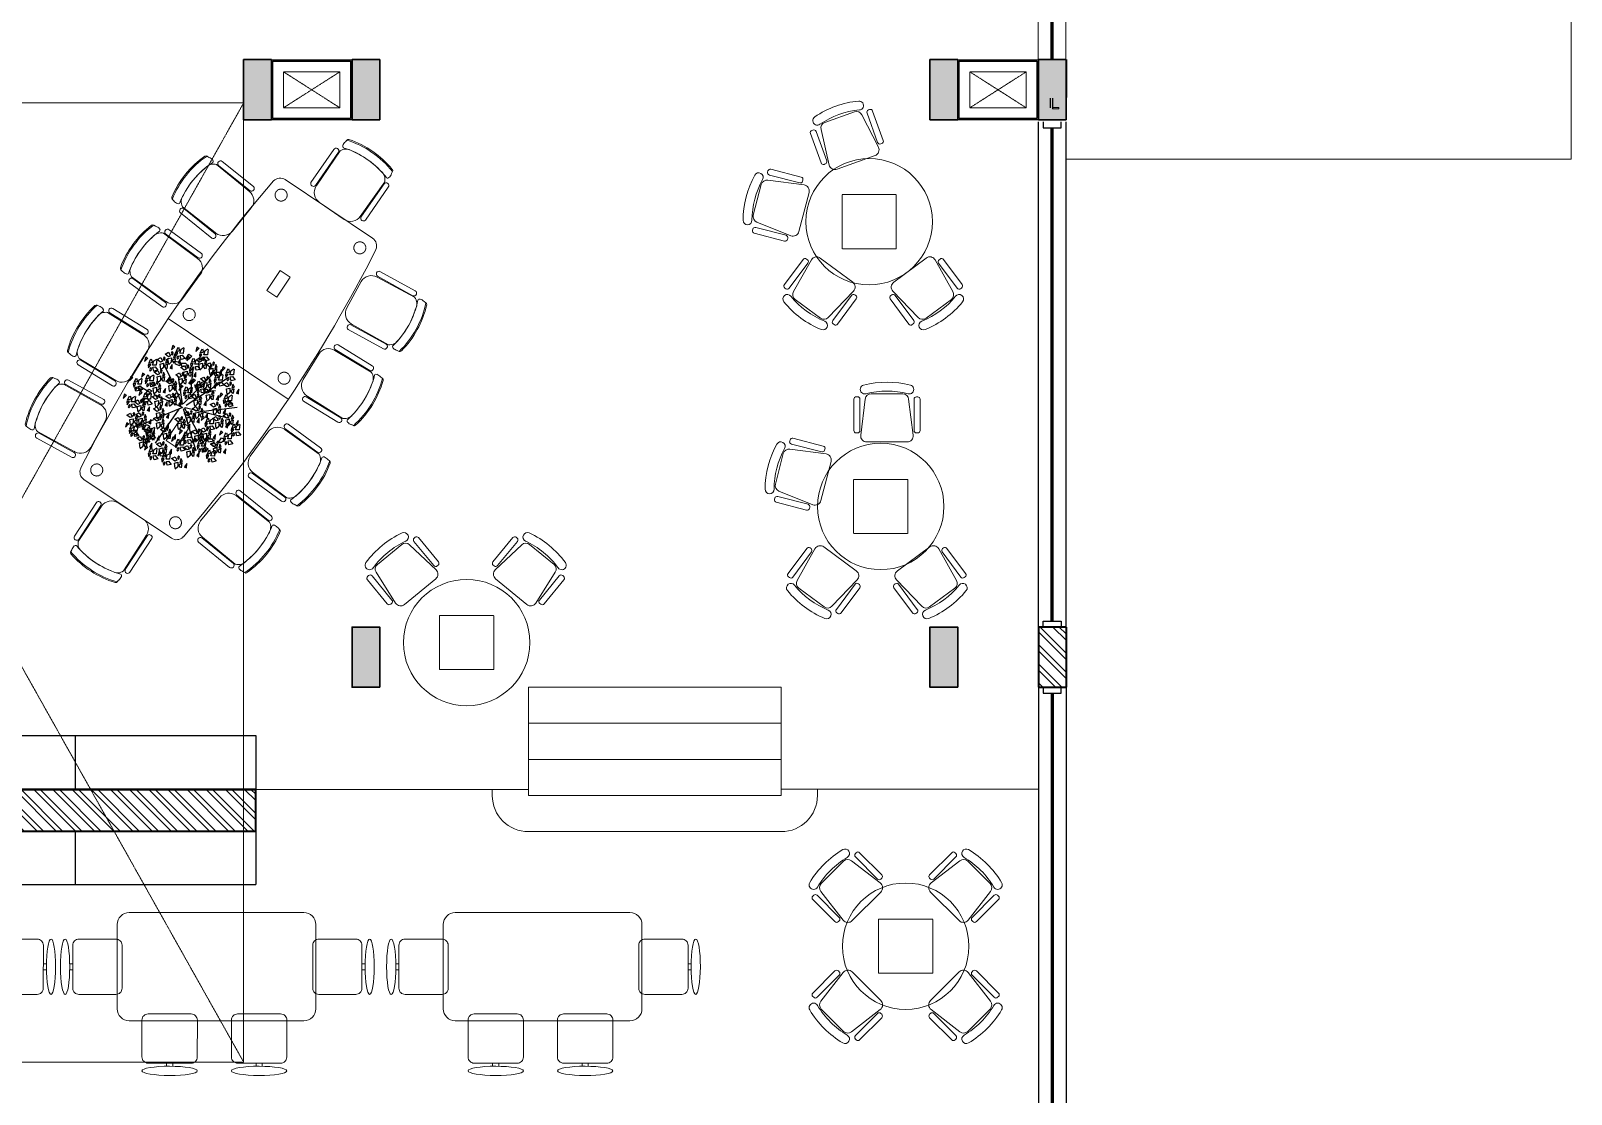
# Model space of a CAD drawing. Header units: inches. Extents: x 3461478 to 3553662, y 1119443 to 1186010.
# Drawn here: x 3494720 to 3507513, y 1166083 to 1174919 of the extents above; entities that cross this region are included whole.
import ezdxf

# ---------------------------------------------------------------- set-up
doc = ezdxf.new("R2010")
doc.units = ezdxf.units.IN
doc.header["$LTSCALE"] = 5
doc.header["$MEASUREMENT"] = 0
for name, pattern in [('1044 - Mafoi - Base File$0$DASHED2', [0.375, 0.25, -0.125]), ('DASHED2', [0.375, 0.25, -0.125]), ('HIDDEN', [0.375, 0.25, -0.125])]:
    doc.linetypes.add(name, pattern=pattern)
doc.layers.get('0').update_dxf_attribs({"lineweight": 13})
for name, color, linetype, lineweight in [('door', 3, 'Continuous', 9), ('furniture', 95, 'Continuous', 18), ('hatch', 8, 'Continuous', 9), ('hidden', 8, 'HIDDEN', 13), ('S-Concrete', 6, 'Continuous', 30), ('steps', 25, 'Continuous', 9), ('wall', 1, 'Continuous', 40)]:
    doc.layers.add(name, color=color, linetype=linetype, lineweight=lineweight)
for name, color, linetype in [('planters', 113, 'Continuous'), ('Railng', 203, 'Continuous'), ('win', 4, 'Continuous')]:
    doc.layers.add(name, color=color, linetype=linetype)

# ---------------------------------------------------------------- blocks, each defined once
blk = doc.blocks.new('flower shrub 2')
at = {"layer": 'planters'}
for p, q in [((-112.6, 194.3), (-106.2, 211.8)), ((-97.6, 193.3), (-112.6, 194.3)), ((-106.2, 211.8), (-93, 218)), ((-93.7, 216.1), (-97.6, 193.3)), ((-81.1, 192.4), (-66.6, 196.5)), ((-66.6, 196.5), (-66.7, 177.9)), ((72, 198.6), (86.4, 202.7)), ((76, 175.8), (72, 198.6)), ((86.4, 202.7), (86.4, 184)), ((-145.2, 163.5), (-130.8, 167.5)), ((-141.2, 140.7), (-145.2, 163.5)), ((-130.8, 148.9), (-141.2, 138.6)), ((-130.8, 167.5), (-130.8, 148.9)), ((-88.7, 152.3), (-88.9, 166.9)), ((-75.4, 139.2), (-88.7, 152.3)), ((-87.4, 165.5), (-68.3, 152.5)), ((-77.1, 169.6), (-81.1, 192.4)), ((-66.7, 177.9), (-77.1, 167.5)), ((-68.3, 152.5), (-75.4, 139.2)), ((26.4, 165.5), (40.9, 169.6)), ((30.5, 142.8), (26.4, 165.5)), ((40.9, 151), (30.5, 140.7)), ((40.9, 169.6), (40.9, 151)), ((60.2, 144), (60.1, 158.6)), ((73.5, 131), (60.2, 144)), ((61.5, 157.2), (80.7, 144.2)), ((80.7, 144.2), (73.5, 131)), ((86.4, 184), (76, 173.7)), ((-201.1, 93.2), (-186.6, 97.3)), ((-197, 70.5), (-201.1, 93.2)), ((-186.7, 78.7), (-197.1, 68.4)), ((-186.6, 97.3), (-186.7, 78.7)), ((45.7, 28.3), (45.6, 42.9)), ((59, 15.3), (45.7, 28.3)), ((47.1, 41.5), (66.2, 28.5)), ((66.2, 28.5), (59, 15.3)), ((175.4, 4.4), (189.9, 8.5)), ((179.4, -18.4), (175.4, 4.4)), ((179.1, 14.6), (185.4, 32.1)), ((194.1, 13.5), (179.1, 14.6)), ((185.4, 32.1), (198.7, 38.3)), ((189.9, 8.5), (189.8, -10.1)), ((198, 36.3), (194.1, 13.5)), ((84.4, -53.5), (98.8, -49.4)), ((88.4, -76.2), (84.4, -53.5)), ((98.8, -49.4), (98.8, -68)), ((189.8, -10.1), (179.4, -20.5)), ((207.1, -23.3), (206.9, -8.7)), ((220.4, -36.4), (207.1, -23.3)), ((208.4, -10.1), (227.5, -23.1)), ((227.5, -23.1), (220.4, -36.4)), ((-181.8, -93.6), (-182, -78.9)), ((-168.5, -106.6), (-181.8, -93.6)), ((-180.5, -80.4), (-161.3, -93.4)), ((-161.3, -93.4), (-168.5, -106.6)), ((-164.3, -142.4), (-157.9, -124.9)), ((-157.9, -124.9), (-144.7, -118.7)), ((-145.4, -120.7), (-149.3, -143.5)), ((-141.1, -107.2), (-126.6, -103.1)), ((-137.1, -129.9), (-141.1, -107.2)), ((-126.7, -121.7), (-137.1, -132)), ((-126.6, -103.1), (-126.7, -121.7)), ((98.8, -68), (88.4, -78.3)), ((-149.3, -143.5), (-164.3, -142.4)), ((-142.5, -161.7), (-142.7, -147.1)), ((-129.2, -174.8), (-142.5, -161.7)), ((-141.2, -148.6), (-122, -161.6)), ((-122, -161.6), (-129.2, -174.8)), ((16.1, -183.6), (30.6, -179.5)), ((20.1, -206.4), (16.1, -183.6)), ((30.6, -179.5), (30.5, -198.1)), ((138.1, -134), (152.6, -130)), ((142.2, -156.8), (138.1, -134)), ((152.5, -148.6), (142.2, -158.9)), ((152.6, -130), (152.5, -148.6)), ((30.5, -198.1), (20.1, -208.5))]:
    blk.add_line(p, q, dxfattribs=at)
for points in [[(-136.5, 179.8), (-125.8, 194), (-117.9, 179.3), (-132.6, 171.4), (-136.5, 179.8)], [(-100.8, 196.3), (-114.8, 185.4), (-118.6, 201.6), (-102.4, 205.4), (-100.8, 196.3)], [(-109.7, 209.7), (-104, 214.5), (-113.4, 219.4), (-118.5, 216.6), (-111.7, 210.3)], [(-90.9, 215), (-92, 226), (-105.6, 223.6), (-90.9, 215)], [(-70.4, 189.5), (-93.4, 192), (-93.3, 207), (-75.4, 201.7), (-68.5, 188.9)], [(-68, 212.5), (-82.2, 208.1), (-86.6, 222.3), (-67.4, 214.4)], [(-47.6, 123.9), (-79, 197.9)], [(-67.8, 227.5), (-60.9, 236.2), (-78.8, 241.5), (-67.2, 229.5)], [(-70.4, 219.9), (-47.5, 223.4), (-43.8, 208.8), (-62.4, 209.3), (-72.5, 219.9)], [(-66.9, 197.1), (-54.2, 205), (-46.3, 192.4), (-66.9, 195)], [(-44, 200.6), (-40.2, 190.1), (-27.6, 196), (-44, 200.6)], [(-39.3, 221.1), (-28.6, 235.3), (-20.7, 220.6), (-35.4, 212.7), (-39.3, 221.1)], [(-37.3, 183.9), (-26.5, 198.1), (-18.6, 183.4), (-33.3, 175.6), (-37.3, 183.9)], [(-27.2, 210.5), (-31.5, 204.4), (-21.2, 202), (-17, 206), (-25.1, 210.4)], [(19.2, 206.6), (5.2, 195.7), (1.3, 211.9), (17.6, 215.7), (19.2, 206.6)], [(10.2, 220.1), (16, 224.8), (6.6, 229.8), (1.5, 227), (8.2, 220.7)], [(29, 225.3), (28, 236.4), (14.3, 233.9), (29, 225.3)], [(16.5, 190.1), (27.3, 204.3), (35.1, 189.6), (20.4, 181.8), (16.5, 190.1)], [(49.5, 199.8), (26.5, 202.3), (26.7, 217.4), (44.5, 212.1), (51.5, 199.2)], [(52, 222.8), (37.8, 218.4), (33.4, 232.6), (52.6, 224.8)], [(52.2, 237.8), (59.1, 246.6), (41.2, 251.8), (52.7, 239.8)], [(84.7, 193.2), (90.4, 198), (81.1, 202.9), (75.9, 200.1), (82.7, 193.8)], [(103.5, 198.4), (102.5, 209.5), (88.8, 207.1), (103.5, 198.4)], [(126.5, 195.9), (112.2, 191.5), (107.8, 205.8), (127.1, 197.9)], [(126.6, 211), (133.5, 219.7), (115.7, 225), (127.2, 213)], [(-207, 129.2), (-201.2, 133.9), (-210.6, 138.9), (-215.7, 136.1), (-208.9, 129.8)], [(-188.2, 134.4), (-189.2, 145.5), (-202.9, 143), (-188.2, 134.4)], [(-165.2, 131.9), (-179.4, 127.5), (-183.8, 141.7), (-164.6, 133.9)], [(-165, 146.9), (-158.1, 155.7), (-176, 160.9), (-164.5, 148.9)], [(-167.6, 178.6), (-144.8, 182.1), (-141, 167.5), (-159.6, 168), (-169.7, 178.6)], [(-160.3, 141.2), (-164.8, 131), (-146.1, 130.5), (-160.4, 139.1)], [(-164.1, 155.7), (-151.5, 163.7), (-143.5, 151.1), (-164.1, 153.7)], [(-141.2, 159.3), (-137.4, 148.8), (-124.8, 154.7), (-141.2, 159.3)], [(-136.6, 147.6), (-113.7, 151.1), (-110, 136.5), (-128.6, 137), (-138.7, 147.6)], [(-133.1, 124.8), (-120.4, 132.7), (-112.5, 120.1), (-133.1, 122.7)], [(-111.1, 126.1), (-125.1, 115.1), (-129, 131.4), (-112.7, 135.2), (-111.1, 126.1)], [(-120.1, 139.5), (-114.4, 144.3), (-123.7, 149.2), (-128.8, 146.4), (-122.1, 140.1)], [(-124.4, 169.1), (-128.7, 163.1), (-118.4, 160.7), (-114.2, 164.7), (-122.3, 169.1)], [(-101.3, 144.7), (-102.3, 155.8), (-116, 153.4), (-101.3, 144.7)], [(-105.5, 148.8), (-94.8, 163), (-86.9, 148.3), (-101.6, 140.4), (-105.5, 148.8)], [(-80.8, 119.3), (-103.8, 121.7), (-103.6, 136.8), (-85.8, 131.5), (-78.8, 118.7)], [(-93.4, 138.1), (-97.7, 132.1), (-87.4, 129.7), (-83.2, 133.7), (-91.3, 138.1)], [(-78.3, 142.2), (-92.5, 137.8), (-97, 152), (-77.7, 144.2)], [(-78.2, 157.3), (-71.3, 166), (-89.1, 171.3), (-77.6, 159.2)], [(-68.3, 182.7), (-45.5, 186.2), (-41.7, 171.7), (-60.3, 172.2), (-70.4, 182.8)], [(-63.1, 182.5), (-67.5, 172.3), (-48.9, 171.8), (-63.2, 180.4)], [(-61.1, 145.3), (-65.5, 135.1), (-46.9, 134.6), (-61.1, 143.2)], [(-64.8, 159.9), (-52.2, 167.8), (-44.2, 155.2), (-64.9, 157.8)], [(-41.9, 163.4), (-38.1, 153), (-25.5, 158.8), (-41.9, 163.4)], [(-25.1, 173.3), (-29.4, 167.2), (-19.1, 164.8), (-14.9, 168.9), (-23.1, 173.2)], [(-14.5, 188.9), (8.3, 192.4), (12.1, 177.8), (-6.6, 178.4), (-16.6, 189)], [(-7.3, 151.5), (-11.7, 141.3), (6.9, 140.8), (-7.3, 149.4)], [(-11, 166.1), (1.6, 174), (9.5, 161.4), (-11.1, 164)], [(11.8, 169.6), (15.7, 159.2), (28.3, 165), (11.8, 169.6)], [(31.6, 140.5), (17.6, 129.6), (13.8, 145.8), (30, 149.6), (31.6, 140.5)], [(22.6, 154), (28.4, 158.7), (19, 163.6), (13.9, 160.9), (20.7, 154.6)], [(28.7, 179.5), (24.4, 173.4), (34.6, 171), (38.9, 175.1), (30.7, 179.4)], [(41.4, 159.2), (40.4, 170.3), (26.7, 167.8), (41.4, 159.2)], [(37.2, 115.8), (47.9, 129.9), (55.8, 115.3), (41.1, 107.4), (37.2, 115.8)], [(61.9, 133.7), (39, 136.2), (39.1, 151.2), (56.9, 146), (63.9, 133.1)], [(64.4, 156.7), (50.2, 152.3), (45.8, 166.5), (65, 158.7)], [(64.6, 171.7), (71.5, 180.5), (53.6, 185.7), (65.1, 173.7)], [(66.9, 139.6), (91.6, 182.2)], [(93.7, 179.8), (79.6, 168.9), (75.8, 185.1), (92, 188.9), (93.7, 179.8)], [(108.1, 130.2), (94.1, 119.3), (90.3, 135.5), (106.5, 139.3), (108.1, 130.2)], [(99.2, 143.6), (104.9, 148.4), (95.6, 153.3), (90.4, 150.5), (97.2, 144.2)], [(93.1, 124), (103.8, 138.2), (111.7, 123.5), (97, 115.6), (93.1, 124)], [(124, 173), (101, 175.5), (101.1, 190.5), (119, 185.2), (126, 172.4)], [(118, 148.8), (116.9, 159.9), (103.3, 157.5), (118, 148.8)], [(138.5, 123.4), (115.5, 125.9), (115.6, 140.9), (133.5, 135.6), (140.5, 122.8)], [(141, 146.3), (126.7, 141.9), (122.3, 156.2), (141.5, 148.3)], [(141.1, 161.4), (148, 170.1), (130.1, 175.4), (141.7, 163.4)], [(165.4, 131.2), (171.1, 136), (161.8, 140.9), (156.6, 138.1), (163.4, 131.8)], [(184.2, 136.4), (183.1, 147.5), (169.5, 145.1), (184.2, 136.4)], [(207.2, 134), (192.9, 129.6), (188.5, 143.8), (207.7, 135.9)], [(207.3, 149), (214.2, 157.7), (196.3, 163), (207.9, 151)], [(-220.7, 60), (-234.8, 49), (-238.6, 65.2), (-222.4, 69.1), (-220.7, 60)], [(-229.7, 73.4), (-224, 78.2), (-233.3, 83.1), (-238.5, 80.3), (-231.7, 74)], [(-210.9, 78.6), (-212, 89.7), (-225.6, 87.3), (-210.9, 78.6)], [(-198, 115.7), (-212, 104.8), (-215.8, 121), (-199.6, 124.8), (-198, 115.7)], [(-190.4, 53.1), (-213.4, 55.6), (-213.3, 70.7), (-195.4, 65.4), (-188.4, 52.6)], [(-187.9, 76.1), (-202.2, 71.7), (-206.6, 85.9), (-187.3, 78.1)], [(-187.8, 91.1), (-180.9, 99.9), (-198.7, 105.2), (-187.2, 93.1)], [(-192.4, 95.9), (-169.6, 99.4), (-165.8, 84.9), (-184.4, 85.4), (-194.5, 96)], [(-167.7, 108.9), (-190.6, 111.4), (-190.5, 126.5), (-172.7, 121.2), (-165.7, 108.3)], [(-188.9, 73.1), (-176.3, 81), (-168.3, 68.4), (-189, 71)], [(-166.1, 76.6), (-162.2, 66.2), (-149.6, 72), (-166.1, 76.6)], [(-161.4, 97.2), (-150.6, 111.3), (-142.8, 96.7), (-157.4, 88.8), (-161.4, 97.2)], [(-149.2, 86.5), (-153.5, 80.4), (-143.3, 78.1), (-139, 82.1), (-147.2, 86.4)], [(-2.2, 17.9), (-145.9, 116.6)], [(-129.3, 110.2), (-133.7, 100), (-115.1, 99.5), (-129.4, 108.1)], [(-130.4, 79.4), (-107.5, 82.9), (-103.8, 68.4), (-122.4, 68.9), (-132.4, 79.5)], [(-110.2, 128.3), (-106.3, 117.8), (-93.8, 123.7), (-110.2, 128.3)], [(-99.3, 80.6), (-88.6, 94.8), (-80.7, 80.1), (-95.4, 72.3), (-99.3, 80.6)], [(-87.2, 70), (-91.5, 63.9), (-81.2, 61.5), (-77, 65.6), (-85.1, 69.9)], [(-84.9, 108.3), (-62, 111.8), (-58.3, 97.3), (-76.9, 97.8), (-86.9, 108.4)], [(-77.6, 70.9), (-82, 60.7), (-63.4, 60.2), (-77.7, 68.9)], [(-81.3, 85.5), (-68.7, 93.4), (-60.8, 80.8), (-81.4, 83.4)], [(-58.5, 89), (-54.6, 78.6), (-42.1, 84.4), (-58.5, 89)], [(-53.8, 109.6), (-43.1, 123.7), (-35.2, 109.1), (-49.9, 101.2), (-53.8, 109.6)], [(-41.7, 98.9), (-46, 92.8), (-35.7, 90.5), (-31.4, 94.5), (-39.6, 98.8)], [(-43.5, 108.3), (-20.6, 111.8), (-16.9, 97.3), (-35.5, 97.8), (-45.6, 108.4)], [(-36.2, 70.9), (-40.6, 60.7), (-22, 60.2), (-36.3, 68.9)], [(4.5, 2.2), (-40.4, 109.9)], [(-40, 85.5), (-27.4, 93.4), (-19.4, 80.8), (-40, 83.4)], [(-17.1, 89), (-13.3, 78.6), (-0.7, 84.4), (-17.1, 89)], [(-12.4, 109.6), (-1.7, 123.7), (6.2, 109.1), (-8.5, 101.2), (-12.4, 109.6)], [(-0.3, 98.9), (-4.6, 92.8), (5.7, 90.5), (9.9, 94.5), (1.8, 98.8)], [(6.1, 114.5), (29, 118), (32.7, 103.5), (14.1, 104), (4.1, 114.6)], [(4.5, 2.2), (58.4, 121.1)], [(13.4, 77.1), (9, 66.9), (27.6, 66.4), (13.4, 75.1)], [(9.7, 91.7), (22.3, 99.6), (30.2, 87), (9.6, 89.6)], [(32.5, 95.2), (36.4, 84.8), (49, 90.6), (32.5, 95.2)], [(41.4, 57.9), (52.1, 72.1), (60, 57.4), (45.3, 49.5), (41.4, 57.9)], [(49.3, 105.1), (45, 99), (55.3, 96.7), (59.6, 100.7), (51.4, 105)], [(62, 122.8), (84.8, 126.3), (88.6, 111.7), (70, 112.2), (59.9, 122.8)], [(69.3, 85.4), (64.8, 75.2), (83.5, 74.7), (69.2, 83.3)], [(65.5, 100), (78.1, 107.9), (86.1, 95.3), (65.5, 97.9)], [(88.4, 103.5), (92.2, 93), (104.8, 98.9), (88.4, 103.5)], [(105.2, 113.4), (100.9, 107.3), (111.2, 104.9), (115.4, 108.9), (107.3, 113.3)], [(103.4, 57.9), (114.1, 72.1), (122, 57.4), (107.3, 49.5), (103.4, 57.9)], [(109.6, 106.3), (132.4, 109.8), (136.2, 95.2), (117.6, 95.7), (107.5, 106.3)], [(116.8, 68.9), (112.4, 58.7), (131, 58.1), (116.8, 66.8)], [(113.1, 83.4), (125.7, 91.4), (133.7, 78.7), (113, 81.4)], [(118.6, 47.7), (190.4, 83.6)], [(135.9, 87), (139.8, 76.5), (152.4, 82.4), (135.9, 87)], [(140.6, 107.5), (151.4, 121.7), (159.2, 107), (144.6, 99.1), (140.6, 107.5)], [(152.8, 96.8), (148.5, 90.7), (158.7, 88.4), (163, 92.4), (154.8, 96.8)], [(174.3, 117.8), (160.3, 106.9), (156.5, 123.1), (172.7, 126.9), (174.3, 117.8)], [(163.3, 93.9), (186.2, 97.4), (189.9, 82.8), (171.3, 83.3), (161.3, 93.9)], [(166.9, 71), (179.5, 79), (187.4, 66.3), (166.8, 69)], [(204.7, 111), (181.7, 113.5), (181.8, 128.5), (199.7, 123.2), (206.7, 110.4)], [(189.7, 74.6), (193.6, 64.1), (206.2, 70), (189.7, 74.6)], [(194.4, 95.1), (205.1, 109.3), (213, 94.6), (198.3, 86.7), (194.4, 95.1)], [(206.5, 84.4), (202.2, 78.4), (212.5, 76), (216.8, 80), (208.6, 84.4)], [(217.2, 62), (227.9, 76.2), (235.8, 61.5), (221.1, 53.7), (217.2, 62)], [(-252.4, 31.9), (-229.6, 35.4), (-225.8, 20.8), (-244.4, 21.3), (-254.5, 31.9)], [(-248.9, 9.1), (-236.3, 17), (-228.3, 4.4), (-249, 7)], [(-226, 12.6), (-222.2, 2.1), (-209.6, 8), (-226, 12.6)], [(-221.3, 33.1), (-210.6, 47.3), (-202.7, 32.6), (-217.4, 24.7), (-221.3, 33.1)], [(-209.2, 22.5), (-213.5, 16.4), (-203.2, 14), (-199, 18), (-207.2, 22.4)], [(-185.2, 58.5), (-189.6, 48.3), (-171, 47.8), (-185.2, 56.5)], [(-160.8, 2.1), (-174.8, -8.8), (-178.6, 7.4), (-162.4, 11.2), (-160.8, 2.1)], [(-169.7, 15.5), (-164, 20.3), (-173.3, 25.2), (-178.5, 22.4), (-171.7, 16.1)], [(0, 0), (-177.4, -53.8)], [(-150.9, 20.8), (-152, 31.8), (-165.6, 29.4), (-150.9, 20.8)], [(-130.4, -4.7), (-153.4, -2.2), (-153.3, 12.8), (-135.4, 7.5), (-128.4, -5.3)], [(-127.9, 18.3), (-142.2, 13.9), (-146.6, 28.1), (-127.4, 20.2)], [(-127.8, 33.3), (-120.9, 42), (-138.8, 47.3), (-127.2, 35.3)], [(-119.9, -10.2), (-120.9, 0.8), (-134.6, -1.6), (-119.9, -10.2)], [(-123.1, 42), (-127.5, 31.8), (-108.9, 31.3), (-123.2, 39.9)], [(-126.9, 56.6), (-114.2, 64.5), (-106.3, 51.9), (-126.9, 54.5)], [(-96.8, 2.3), (-89.9, 11), (-107.7, 16.3), (-96.2, 4.3)], [(-104, 60.1), (-100.1, 49.7), (-87.6, 55.5), (-104, 60.1)], [(-86.9, 19.5), (-64.1, 23), (-60.3, 8.4), (-78.9, 8.9), (-89, 19.5)], [(-83.4, -3.3), (-70.8, 4.6), (-62.9, -8), (-83.5, -5.4)], [(-60.6, 0.2), (-56.7, -10.3), (-44.1, -4.4), (-60.6, 0.2)], [(-55.9, 20.7), (-45.1, 34.9), (-37.3, 20.2), (-52, 12.3), (-55.9, 20.7)], [(-43.7, 10.1), (-48, 4), (-37.8, 1.6), (-33.5, 5.7), (-41.7, 10)], [(10.3, 56.7), (33.1, 60.2), (36.9, 45.6), (18.3, 46.1), (8.2, 56.7)], [(17.5, 19.3), (13.1, 9.1), (31.7, 8.6), (17.5, 17.2)], [(13.8, 33.9), (26.4, 41.8), (34.4, 29.2), (13.7, 31.8)], [(15.7, 2.2), (121.2, 49.3)], [(20.2, 2.2), (132.5, 20.2)], [(20.2, 0), (150.4, -130.1)], [(36.7, 37.4), (40.5, 26.9), (53.1, 32.8), (36.7, 37.4)], [(53.5, 47.2), (49.2, 41.2), (59.5, 38.8), (63.7, 42.8), (55.5, 47.2)], [(72.3, 56.7), (95.2, 60.2), (98.9, 45.6), (80.3, 46.1), (70.3, 56.7)], [(79.6, 19.3), (75.2, 9.1), (93.8, 8.6), (79.5, 17.2)], [(75.9, 33.9), (88.5, 41.8), (96.4, 29.2), (75.8, 31.8)], [(91.5, 0.2), (98.4, 9), (80.5, 14.3), (92, 2.2)], [(99.2, 15.4), (122.1, 18.9), (125.8, 4.3), (107.2, 4.8), (97.2, 15.4)], [(98.7, 37.4), (102.6, 26.9), (115.1, 32.8), (98.7, 37.4)], [(102.7, -7.5), (115.4, 0.5), (123.3, -12.2), (102.7, -9.5)], [(115.5, 47.2), (111.2, 41.2), (121.5, 38.8), (125.8, 42.8), (117.6, 47.2)], [(130.3, 16.6), (141, 30.8), (148.9, 16.1), (134.2, 8.2), (130.3, 16.6)], [(142.4, 5.9), (138.1, -0.2), (148.4, -2.5), (152.7, 1.5), (144.5, 5.9)], [(161.3, -4.1), (172.1, 10.1), (179.9, -4.6), (165.2, -12.4), (161.3, -4.1)], [(170.6, 56.5), (166.2, 46.3), (184.8, 45.8), (170.6, 54.4)], [(186.1, 60.8), (209, 64.3), (212.7, 49.8), (194.1, 50.3), (184, 60.9)], [(193.4, 23.4), (189, 13.2), (207.6, 12.7), (193.3, 21.4)], [(189.6, 38), (202.3, 45.9), (210.2, 33.3), (189.6, 35.9)], [(224, 4.2), (210, -6.7), (206.1, 9.5), (222.4, 13.3), (224, 4.2)], [(215, 17.6), (220.7, 22.4), (211.4, 27.3), (206.3, 24.5), (213, 18.2)], [(212.5, 41.5), (216.3, 31.1), (228.9, 36.9), (212.5, 41.5)], [(233.8, 22.8), (232.8, 33.9), (219.1, 31.5), (233.8, 22.8)], [(229.3, 51.4), (225, 45.3), (235.3, 43), (239.5, 47), (231.4, 51.3)], [(254.3, -2.6), (231.3, -0.1), (231.5, 14.9), (249.3, 9.6), (256.3, -3.2)], [(256.8, 20.3), (242.6, 15.9), (238.1, 30.2), (257.4, 22.3)], [(256.9, 35.4), (263.8, 44.1), (246, 49.4), (257.5, 37.3)], [(-245.2, -5.5), (-249.6, -15.7), (-231, -16.2), (-245.2, -7.6)], [(-204.8, -19.8), (-182, -16.2), (-178.2, -30.8), (-196.9, -30.3), (-206.9, -19.7)], [(-197.6, -57.2), (-202, -67.4), (-183.4, -67.9), (-197.6, -59.2)], [(-201.3, -42.6), (-188.7, -34.7), (-180.8, -47.3), (-201.4, -44.7)], [(-178.5, -39.1), (-174.6, -49.5), (-162, -43.6), (-178.5, -39.1)], [(-173.8, -18.5), (-163, -4.4), (-155.2, -19), (-169.9, -26.9), (-173.8, -18.5)], [(-155.1, -70.1), (-156.1, -59.1), (-169.8, -61.5), (-155.1, -70.1)], [(-161.6, -29.2), (-165.9, -35.3), (-155.7, -37.6), (-151.4, -33.6), (-159.6, -29.2)], [(4.5, -4.5), (-159.4, -94.2)], [(-132.1, -72.6), (-146.3, -77), (-150.7, -62.8), (-131.5, -70.7)], [(-129.7, -28.9), (-143.8, -39.8), (-147.6, -23.6), (-131.4, -19.8), (-129.7, -28.9)], [(-138.7, -15.4), (-133, -10.7), (-142.3, -5.8), (-147.4, -8.5), (-140.7, -14.9)], [(-131.9, -57.6), (-125, -48.9), (-142.9, -43.6), (-131.4, -55.6)], [(-138.7, -52.8), (-115.8, -49.3), (-112.1, -63.9), (-130.7, -63.4), (-140.7, -52.8)], [(-99.4, -35.7), (-122.4, -33.2), (-122.3, -18.2), (-104.4, -23.4), (-97.4, -36.3)], [(-96.9, -12.7), (-111.2, -17.1), (-115.6, -2.9), (-96.3, -10.7)], [(-107.6, -51.6), (-96.9, -37.4), (-89, -52.1), (-103.7, -60), (-107.6, -51.6)], [(-95.5, -62.2), (-99.8, -68.3), (-89.5, -70.7), (-85.2, -66.7), (-93.4, -62.3)], [(-79.7, -17.9), (-84.1, -28.1), (-65.5, -28.6), (-79.7, -20)], [(-62.1, -19.8), (-39.3, -16.2), (-35.5, -30.8), (-54.1, -30.3), (-64.2, -19.7)], [(-54.9, -57.2), (-59.3, -67.4), (-40.7, -67.9), (-54.9, -59.2)], [(-58.6, -42.6), (-46, -34.7), (-38, -47.3), (-58.7, -44.7)], [(-41.4, -54.9), (-18.6, -51.4), (-14.8, -65.9), (-33.4, -65.4), (-43.5, -54.8)], [(4.5, -9), (-40.4, -192.9)], [(-35.7, -39.1), (-31.9, -49.5), (-19.3, -43.6), (-35.7, -39.1)], [(-31, -18.5), (-20.3, -4.4), (-12.4, -19), (-27.1, -26.9), (-31, -18.5)], [(-18.9, -29.2), (-23.2, -35.3), (-12.9, -37.6), (-8.7, -33.6), (-16.9, -29.2)], [(-10.4, -53.7), (0.4, -39.5), (8.2, -54.2), (-6.4, -62), (-10.4, -53.7)], [(1.8, -64.3), (-2.5, -70.4), (7.7, -72.7), (12, -68.7), (3.8, -64.4)], [(10.3, -48.7), (33.1, -45.2), (36.9, -59.7), (18.3, -59.2), (8.2, -48.6)], [(13.5, -13.5), (128, -183.9)], [(13.8, -71.5), (26.4, -63.6), (34.4, -76.2), (13.7, -73.6)], [(58.5, -30.9), (44.5, -41.9), (40.6, -25.7), (56.9, -21.8), (58.5, -30.9)], [(49.5, -17.5), (55.3, -12.7), (45.9, -7.8), (40.8, -10.6), (47.5, -16.9)], [(41.4, -47.5), (52.1, -33.3), (60, -48), (45.3, -55.8), (41.4, -47.5)], [(53.5, -58.1), (49.2, -64.2), (59.5, -66.5), (63.7, -62.5), (55.5, -58.2)], [(68.3, -12.3), (67.3, -1.2), (53.6, -3.6), (68.3, -12.3)], [(58, -30.8), (163.5, -42)], [(74.3, -69.2), (80.1, -64.4), (70.7, -59.5), (65.6, -62.3), (72.4, -68.6)], [(88.8, -37.8), (65.8, -35.3), (66, -20.2), (83.8, -25.5), (90.8, -38.3)], [(91.3, -14.8), (77.1, -19.2), (72.7, -5), (91.9, -12.8)], [(93.1, -63.9), (92.1, -52.9), (78.5, -55.3), (93.1, -63.9)], [(116.1, -66.4), (101.9, -70.8), (97.5, -56.6), (116.7, -64.5)], [(106.5, -22), (102.1, -32.2), (120.7, -32.8), (106.4, -24.1)], [(116.3, -51.4), (123.2, -42.7), (105.3, -37.4), (116.9, -49.4)], [(125.6, -4), (129.5, -14.4), (142, -8.5), (125.6, -4)], [(130.3, -5.3), (153.1, -1.8), (156.9, -16.3), (138.2, -15.8), (128.2, -5.2)], [(137.5, -42.7), (133.1, -52.9), (151.7, -53.4), (137.5, -44.8)], [(133.8, -28.1), (146.4, -20.2), (154.3, -32.8), (133.7, -30.2)], [(156.6, -24.6), (160.5, -35), (173.1, -29.2), (156.6, -24.6)], [(178.5, -59.9), (164.4, -70.8), (160.6, -54.6), (176.8, -50.8), (178.5, -59.9)], [(169.5, -46.4), (175.2, -41.7), (165.9, -36.7), (160.8, -39.5), (167.5, -45.8)], [(173.5, -14.7), (169.1, -20.8), (179.4, -23.2), (183.7, -19.1), (175.5, -14.8)], [(188.3, -41.2), (187.3, -30.1), (173.6, -32.6), (188.3, -41.2)], [(208.8, -66.7), (185.8, -64.2), (186, -49.1), (203.8, -54.4), (210.8, -67.3)], [(211.3, -43.7), (197, -48.1), (192.6, -33.9), (211.9, -41.7)], [(194.4, -68.1), (205.1, -53.9), (213, -68.6), (198.3, -76.5), (194.4, -68.1)], [(211.4, -28.7), (218.3, -19.9), (200.5, -14.7), (212, -26.7)], [(250.7, -65.9), (257.6, -57.1), (239.8, -51.9), (251.3, -63.9)], [(-206.3, -128), (-220.3, -139), (-224.1, -122.8), (-207.9, -118.9), (-206.3, -128)], [(-215.2, -114.6), (-209.5, -109.8), (-218.8, -104.9), (-224, -107.7), (-217.2, -114)], [(-196.4, -109.4), (-197.5, -98.3), (-211.1, -100.7), (-196.4, -109.4)], [(-175.9, -134.9), (-198.9, -132.4), (-198.8, -117.3), (-180.9, -122.6), (-173.9, -135.4)], [(-190.4, -131.3), (-167.5, -127.8), (-163.8, -142.4), (-182.4, -141.9), (-192.4, -131.3)], [(-173.4, -111.9), (-187.7, -116.3), (-192.1, -102.1), (-172.9, -109.9)], [(-173.3, -96.9), (-166.4, -88.1), (-184.3, -82.8), (-172.7, -94.9)], [(-164.9, -88.8), (-178.9, -99.7), (-182.8, -83.5), (-166.5, -79.7), (-164.9, -88.8)], [(-173.9, -75.4), (-168.1, -70.6), (-177.5, -65.7), (-182.6, -68.5), (-175.9, -74.8)], [(-159.3, -130.1), (-148.6, -115.9), (-140.7, -130.6), (-155.4, -138.5), (-159.3, -130.1)], [(-134.6, -95.6), (-157.6, -93.1), (-157.4, -78.1), (-139.6, -83.4), (-132.6, -96.2)], [(-131.4, -90.2), (-135.8, -100.4), (-117.2, -100.9), (-131.4, -92.3)], [(-135.1, -75.6), (-122.5, -67.7), (-114.6, -80.3), (-135.2, -77.7)], [(-130.4, -87.9), (-107.5, -84.4), (-103.8, -99), (-122.4, -98.5), (-132.4, -87.9)], [(-123.1, -125.3), (-127.5, -135.5), (-108.9, -136), (-123.2, -127.4)], [(-126.9, -110.8), (-114.2, -102.8), (-106.3, -115.5), (-126.9, -112.8)], [(-112.3, -72.1), (-108.4, -82.6), (-95.8, -76.7), (-112.3, -72.1)], [(-104, -107.2), (-100.1, -117.7), (-87.6, -111.8), (-104, -107.2)], [(-99.3, -86.7), (-88.6, -72.5), (-80.7, -87.2), (-95.4, -95.1), (-99.3, -86.7)], [(-87.2, -97.4), (-91.5, -103.5), (-81.2, -105.8), (-77, -101.8), (-85.1, -97.4)], [(-71.8, -121.8), (-85.8, -132.8), (-89.7, -116.6), (-73.4, -112.7), (-71.8, -121.8)], [(-80.8, -108.4), (-75.1, -103.6), (-84.4, -98.7), (-89.5, -101.5), (-82.8, -107.8)], [(-62, -103.2), (-63, -92.1), (-76.7, -94.5), (-62, -103.2)], [(-41.5, -128.7), (-64.5, -126.2), (-64.3, -111.1), (-46.5, -116.4), (-39.5, -129.2)], [(-39, -105.7), (-53.2, -110.1), (-57.7, -95.9), (-38.4, -103.7)], [(-51.7, -138.4), (-41, -124.2), (-33.1, -138.9), (-47.8, -146.7), (-51.7, -138.4)], [(-38.9, -90.7), (-32, -81.9), (-49.8, -76.6), (-38.3, -88.7)], [(-34.2, -92.3), (-38.6, -102.5), (-20, -103), (-34.2, -94.3)], [(-37.9, -77.7), (-25.3, -69.8), (-17.3, -82.4), (-38, -79.8)], [(-24.9, -129.3), (-2, -125.7), (1.7, -140.3), (-16.9, -139.8), (-27, -129.2)], [(-15.1, -74.2), (-11.2, -84.6), (1.4, -78.8), (-15.1, -74.2)], [(-4.9, -140.7), (-11.6, -86.9)], [(6.2, -128), (16.9, -113.8), (24.8, -128.5), (10.1, -136.4), (6.2, -128)], [(17.5, -86.1), (13.1, -96.3), (31.7, -96.8), (17.5, -88.1)], [(33, -100.3), (55.9, -96.8), (59.6, -111.4), (41, -110.9), (31, -100.3)], [(36.6, -123.2), (49.2, -115.2), (57.1, -127.8), (36.5, -125.2)], [(36.7, -68), (40.5, -78.4), (53.1, -72.6), (36.7, -68)], [(59.4, -119.6), (63.3, -130.1), (75.8, -124.2), (59.4, -119.6)], [(64.1, -99.1), (74.8, -84.9), (82.7, -99.6), (68, -107.5), (64.1, -99.1)], [(83.3, -82.6), (69.3, -93.5), (65.5, -77.3), (81.7, -73.5), (83.3, -82.6)], [(71.4, -100.3), (75.9, -136.2)], [(76.2, -109.8), (71.9, -115.8), (82.2, -118.2), (86.5, -114.2), (78.3, -109.8)], [(82.7, -87.9), (105.5, -84.4), (109.3, -99), (90.7, -98.5), (80.6, -87.9)], [(89.9, -125.3), (85.5, -135.5), (104.1, -136), (89.9, -127.4)], [(86.2, -110.8), (98.8, -102.8), (106.8, -115.5), (86.1, -112.8)], [(113.7, -89.4), (90.7, -86.9), (90.8, -71.9), (108.7, -77.2), (115.6, -90)], [(109.1, -107.2), (112.9, -117.7), (125.5, -111.8), (109.1, -107.2)], [(113.7, -86.7), (124.5, -72.5), (132.4, -87.2), (117.7, -95.1), (113.7, -86.7)], [(125.9, -97.4), (121.6, -103.5), (131.9, -105.8), (136.1, -101.8), (127.9, -97.4)], [(145.2, -127.8), (152.1, -119.1), (134.3, -113.8), (145.8, -125.9)], [(142.7, -112.7), (165.5, -109.2), (169.3, -123.8), (150.7, -123.3), (140.6, -112.7)], [(146.2, -135.6), (158.8, -127.6), (166.8, -140.2), (146.1, -137.6)], [(163.3, -69.3), (186.2, -65.8), (189.9, -80.4), (171.3, -79.9), (161.3, -69.3)], [(170.6, -106.7), (166.2, -117), (184.8, -117.5), (170.6, -108.8)], [(166.9, -92.2), (179.5, -84.2), (187.4, -96.9), (166.8, -94.2)], [(173.7, -111.5), (184.5, -97.3), (192.3, -112), (177.6, -119.9), (173.7, -111.5)], [(185.9, -122.2), (181.6, -128.2), (191.8, -130.6), (196.1, -126.6), (187.9, -122.2)], [(189.7, -88.7), (193.6, -99.1), (206.2, -93.2), (189.7, -88.7)], [(217.8, -97), (203.8, -108), (199.9, -91.8), (216.1, -87.9), (217.8, -97)], [(208.8, -83.6), (214.5, -78.9), (205.2, -73.9), (200.1, -76.7), (206.8, -83)], [(206.5, -78.8), (202.2, -84.9), (212.5, -87.2), (216.8, -83.2), (208.6, -78.8)], [(227.6, -78.4), (226.6, -67.3), (212.9, -69.8), (227.6, -78.4)], [(248.1, -103.9), (225.1, -101.4), (225.3, -86.3), (243.1, -91.6), (250.1, -104.5)], [(250.6, -80.9), (236.3, -85.3), (231.9, -71.1), (251.2, -78.9)], [(-183.1, -168.7), (-187.5, -178.9), (-168.9, -179.4), (-183.2, -170.8)], [(-186.8, -154.1), (-174.2, -146.2), (-166.3, -158.8), (-186.9, -156.2)], [(-164, -150.6), (-160.1, -161.1), (-147.6, -155.2), (-164, -150.6)], [(-133.9, -198.3), (-147.9, -209.2), (-151.7, -193), (-135.5, -189.2), (-133.9, -198.3)], [(-142.8, -184.9), (-137.1, -180.1), (-146.4, -175.2), (-151.6, -178), (-144.8, -184.3)], [(-147.2, -140.8), (-151.5, -146.8), (-141.2, -149.2), (-136.9, -145.2), (-145.1, -140.8)], [(-124, -179.6), (-125.1, -168.6), (-138.7, -171), (-124, -179.6)], [(-103.5, -205.1), (-126.5, -202.6), (-126.4, -187.6), (-108.5, -192.8), (-101.6, -205.7)], [(-101.1, -182.1), (-115.3, -186.5), (-119.7, -172.3), (-100.5, -180.2)], [(-100.9, -167.1), (-94, -158.4), (-111.9, -153.1), (-100.3, -165.1)], [(-82.8, -139.6), (-59.9, -136.1), (-56.2, -150.6), (-74.8, -150.1), (-84.9, -139.5)], [(-75.5, -177), (-80, -187.2), (-61.3, -187.7), (-75.6, -179)], [(-79.3, -162.4), (-66.7, -154.5), (-58.7, -167.1), (-79.3, -164.5)], [(-63.7, -200.1), (-56.8, -191.4), (-74.6, -186.1), (-63.1, -198.2)], [(-70.4, -183), (-47.5, -179.5), (-43.8, -194), (-62.4, -193.5), (-72.5, -182.9)], [(-56.4, -158.9), (-52.6, -169.3), (-40, -163.5), (-56.4, -158.9)], [(-39.6, -149), (-43.9, -155.1), (-33.6, -157.4), (-29.4, -153.4), (-37.5, -149.1)], [(-39.3, -181.7), (-28.6, -167.6), (-20.7, -182.2), (-35.4, -190.1), (-39.3, -181.7)], [(-27.2, -192.4), (-31.5, -198.5), (-21.2, -200.8), (-17, -196.8), (-25.1, -192.5)], [(-17.6, -166.7), (-22, -176.9), (-3.4, -177.4), (-17.7, -168.7)], [(-21.4, -152.1), (-8.7, -144.2), (-0.8, -156.8), (-21.4, -154.1)], [(-4.5, -139), (6.7, -226.5)], [(1.5, -148.6), (5.3, -159), (17.9, -153.1), (1.5, -148.6)], [(25.4, -198.3), (11.4, -209.2), (7.6, -193), (23.8, -189.2), (25.4, -198.3)], [(16.4, -184.9), (22.2, -180.1), (12.8, -175.2), (7.7, -178), (14.4, -184.3)], [(18.3, -138.7), (14, -144.8), (24.3, -147.1), (28.5, -143.1), (20.4, -138.7)], [(35.2, -179.6), (34.2, -168.6), (20.5, -171), (35.2, -179.6)], [(55.7, -205.1), (32.7, -202.6), (32.9, -187.6), (50.7, -192.8), (57.7, -205.7)], [(40.3, -137.7), (35.9, -147.9), (54.5, -148.4), (40.2, -139.8)], [(58.2, -182.1), (44, -186.5), (39.6, -172.3), (58.8, -180.2)], [(58.4, -167.1), (65.3, -158.4), (47.4, -153.1), (58.9, -165.1)], [(59.9, -185), (82.8, -181.5), (86.5, -196.1), (67.9, -195.6), (57.9, -185)], [(91, -183.8), (101.7, -169.6), (109.6, -184.3), (94.9, -192.2), (91, -183.8)], [(112.3, -159), (98.3, -170), (94.4, -153.7), (110.7, -149.9), (112.3, -159)], [(103.3, -145.6), (109, -140.8), (99.7, -135.9), (94.6, -138.7), (101.3, -145)], [(122.1, -140.4), (121.1, -129.3), (107.4, -131.7), (122.1, -140.4)], [(126.1, -193.1), (131.8, -188.3), (122.5, -183.4), (117.3, -186.2), (124.1, -192.5)], [(142.6, -165.8), (119.6, -163.4), (119.8, -148.3), (137.6, -153.6), (144.6, -166.4)], [(145.1, -142.9), (130.9, -147.3), (126.4, -133.1), (145.7, -140.9)], [(144.9, -187.9), (143.8, -176.8), (130.2, -179.2), (144.9, -187.9)], [(149.9, -150.1), (145.5, -160.3), (164.1, -160.8), (149.9, -152.2)], [(167.9, -190.4), (153.6, -194.8), (149.2, -180.6), (168.4, -188.4)], [(168, -175.4), (174.9, -166.6), (157, -161.3), (168.6, -173.4)], [(169, -132), (172.9, -142.5), (185.5, -136.6), (169, -132)], [(-96.6, -231.3), (-110.7, -242.3), (-114.5, -226), (-98.3, -222.2), (-96.6, -231.3)], [(-105.6, -217.9), (-99.9, -213.1), (-109.2, -208.2), (-114.4, -211), (-107.6, -217.3)], [(-86.8, -212.7), (-87.8, -201.6), (-101.5, -204), (-86.8, -212.7)], [(-66.3, -238.2), (-89.3, -235.7), (-89.2, -220.6), (-71.3, -225.9), (-64.3, -238.7)], [(-63.8, -215.2), (-78.1, -219.6), (-82.5, -205.4), (-63.2, -213.2)], [(-63.1, -220.4), (-67.5, -230.6), (-48.9, -231.1), (-63.2, -222.4)], [(-66.9, -205.8), (-54.2, -197.9), (-46.3, -210.5), (-66.9, -207.9)], [(-44, -202.3), (-40.2, -212.7), (-27.6, -206.9), (-44, -202.3)], [(67.2, -222.4), (62.8, -232.6), (81.4, -233.1), (67.1, -224.5)], [(63.4, -207.9), (76.1, -199.9), (84, -212.6), (63.4, -209.9)], [(86.3, -204.3), (90.2, -214.8), (102.7, -208.9), (86.3, -204.3)], [(103.1, -194.5), (98.8, -200.6), (109.1, -202.9), (113.3, -198.9), (105.2, -194.5)], [(135, -206.5), (121, -217.5), (117.2, -201.3), (133.4, -197.4), (135, -206.5)], [(165.4, -213.4), (142.4, -210.9), (142.5, -195.8), (160.4, -201.1), (167.4, -214)]]:
    blk.add_lwpolyline(points, dxfattribs=at)
blk = doc.blocks.new('CH2')
at = {"linetype": 'ByBlock'}
for points in [[(175, -97, 1), (194, -25, 0.127017), (-194, -25, 1), (-175, -97, -0.127017)], [(-255, -122), (-245, -122, -0.414214), (-225, -142), (-225, -402, -0.414214), (-245, -422), (-255, -422, -0.414214), (-275, -402), (-275, -142, -0.414214)], [(131, -97), (-131, -97, 0.378242), (-180, -141), (-218, -441, 0.451123), (-168, -497), (168, -497, 0.451123), (218, -441), (180, -141, 0.378242)], [(255, -122), (245, -122, 0.414214), (225, -142), (225, -402, 0.414214), (245, -422), (255, -422, 0.414214), (275, -402), (275, -142, 0.414214)]]:
    blk.add_lwpolyline(points, format="xyb", close=True, dxfattribs=at)
blk = doc.blocks.new('10seater')
at = {"layer": 'furniture', "ltscale": 10}
for p, q in [((-13119, -44095), (-13119, -45295)), ((-14619, -45133), (-14619, -44258)), ((-11619, -44258), (-11619, -45133))]:
    blk.add_line(p, q, dxfattribs=at)
for points in [[(-13969, -44645), (-13769, -44645), (-13769, -44745), (-13969, -44745)], [(-12269, -44645), (-12469, -44645), (-12469, -44745), (-12269, -44745)]]:
    blk.add_lwpolyline(points, close=True, dxfattribs=at)
at = {"layer": 'furniture', "linetype": '1044 - Mafoi - Base File$0$DASHED2'}
for centre in [(-14494, -44302), (-12994, -44221), (-11744, -44302), (-14494, -45089), (-12994, -45170), (-11744, -45089)]:
    blk.add_circle(centre, 50, dxfattribs=at)
at = {"layer": 'furniture', "ltscale": 10}
for centre, radius, start, end in [((-13119, -55827), 11732, 82.9577, 97.0423), ((-14544, -44258), 75, 100.2345, 180), ((-11694, -44258), 75, 0, 79.7655), ((-14544, -45133), 75, 180, 259.7655), ((-11694, -45133), 75, 280.2345, 0), ((-13119, -33564), 11732, 262.9577, 277.0423)]:
    blk.add_arc(centre, radius, start, end, dxfattribs=at)
blk = doc.blocks.new('PCH-7002')
at = {"layer": 'furniture', "ltscale": 10}
for p, q in [((-230, -110), (-234, -102)), ((-232, -63), (-230, -45)), ((231, -101), (226, -109)), ((231, -45), (232, -63))]:
    blk.add_line(p, q, dxfattribs=at)
for points in [[(-222, -495), (-222, -503, 0.415681), (-127, -600), (122, -600, 0.405093), (222, -503), (222, -495), (225, -150, 0.299066), (145, -95, 0.10223), (-145, -95, 0.299471), (-225, -150), (-222, -503)], [(-275, -170), (-275, -504, 0.852923), (-230, -504), (-230, -167, 0.927767), (-275, -170, 0.846265)], [(275, -170), (275, -504, -0.852923), (230, -504), (230, -167, -0.927767), (275, -170, -0.846265)]]:
    blk.add_lwpolyline(points, format="xyb", dxfattribs=at)
for centre, radius, start, end in [((-166, -86), 70.2, 160.9899, 193.0739), ((0, -796), 786, 72.8867, 106.9841), ((-215, -45), 15, 107.1294, 180), ((-220, -99), 15, 229.0423, 275.6572), ((0, -796), 796, 74.0279, 105.9721), ((0, -806), 726, 72.4725, 107.5275), ((217, -98), 15, 264.3816, 310.9577), ((211, -50), 20.8, 13.71, 67.6587), ((163, -80), 71.5, 343.1435, 13.8125)]:
    blk.add_arc(centre, radius, start, end, dxfattribs=at)
blk = doc.blocks.new('dfggd')
at = {"ltscale": 2}
for p, q in [((867.41, 1713.04), (867.41, 1714.04)), ((869.41, 1713.04), (869.41, 1714.04))]:
    blk.add_line(p, q, dxfattribs=at)
blk.add_lwpolyline([(859.4, 1699.05, 0.414214), (861.4, 1697.04), (875.4, 1697.03, 0.414214), (877.4, 1699.03), (877.41, 1711.03, 0.414214), (875.41, 1713.03), (861.41, 1713.04, 0.414214), (859.41, 1711.05)], format="xyb", close=True, dxfattribs=at)
blk.add_ellipse((868.41, 1715.54), major_axis=(9, -0.01), ratio=0.166667, dxfattribs=at)
blk = doc.blocks.new('INSIGHT1')
at = {"layer": 'furniture'}
for p, q in [((718, 0), (-732, 0)), ((-832, -100), (-832, -800)), ((818, -100), (818, -800)), ((718, -900), (-732, -900))]:
    blk.add_line(p, q, dxfattribs=at)
for centre, start, end in [((-732, -100), 90, 180), ((718, -100), 0, 90), ((-732, -800), 180, 270), ((718, -800), 270, 0)]:
    blk.add_arc(centre, 100, start, end, dxfattribs=at)
at = {"layer": 'furniture', "yscale": 25.55554929024975, "zscale": 25.55554929024975}
for p, xscale, rotation in [((42577, 21742), -25.55554929024975, 90), ((-42577, 21742), 25.55554929024975, 270), ((21796, 42526), 25.55554929024975, 180), ((22539, 42526), 25.55554929024975, 180)]:
    blk.add_blockref('dfggd', p, dxfattribs=dict(at, xscale=xscale, rotation=rotation))
blk = doc.blocks.new('TALK 1050DIA')
at = {"linetype": 'DASHED2'}
blk.add_lwpolyline([(153417, 84916), (153867, 84916), (153867, 84466), (153417, 84466)], close=True, dxfattribs=at)
blk.add_circle((153642, 84691), 525)
blk = doc.blocks.new('Godrej Chair')
at = {"layer": 'furniture', "linetype": 'ByBlock'}
for points in [[(175, -97, 1), (194, -25, 0.127017), (-194, -25, 1), (-175, -97, -0.127017)], [(-255, -122), (-245, -122, -0.414214), (-225, -142), (-225, -402, -0.414214), (-245, -422), (-255, -422, -0.414214), (-275, -402), (-275, -142, -0.414214)], [(131, -97), (-131, -97, 0.378242), (-180, -141), (-218, -441, 0.451123), (-168, -497), (168, -497, 0.451123), (218, -441), (180, -141, 0.378242)], [(255, -122), (245, -122, 0.414214), (225, -142), (225, -402, 0.414214), (245, -422), (255, -422, 0.414214), (275, -402), (275, -142, 0.414214)]]:
    blk.add_lwpolyline(points, format="xyb", close=True, dxfattribs=at)
blk = doc.blocks.new('Duct Plan')
at = {"layer": 'hidden'}
for p, q in [((-490003, -40799), (-490303, -40329)), ((-490303, -40799), (-490003, -40329))]:
    blk.add_line(p, q, dxfattribs=at)
blk.add_lwpolyline([(-490003, -40329), (-490003, -40799), (-490303, -40799), (-490303, -40329)], close=True, dxfattribs=at)
at = {"layer": 'win'}
for points in [[(-489903, -40229), (-489903, -40899), (-490403, -40899), (-490403, -40229)], [(-489915, -40241), (-489915, -40887), (-490391, -40887), (-490391, -40241)]]:
    blk.add_lwpolyline(points, close=True, dxfattribs=at)
blk = doc.blocks.new('w6')
at = {"layer": 'win', "color": 2, "lineweight": 60}
blk.add_line((-503968, -64799), (-499868, -64799), dxfattribs=at)
at = {"layer": 'win'}
for points in [[(-504018, -64684), (-499818, -64684)], [(-504018, -64724), (-503968, -64724), (-503968, -64874), (-504018, -64874)], [(-499818, -64724), (-499868, -64724), (-499868, -64874), (-499818, -64874)], [(-504018, -64914), (-499818, -64914)]]:
    blk.add_lwpolyline(points, dxfattribs=at)
blk = doc.blocks.new('gheh')
at = {"layer": 'door', "color": 5, "lineweight": 18}
for p, q in [((-390361, 139030), (-389998, 139030)), ((-389998, 139030), (-389998, 138800)), ((-389998, 138956), (-389943, 138957)), ((-389998, 138873), (-389998, 138956)), ((-389998, 138873), (-389998, 138956)), ((-389943, 138957), (-389943, 138912)), ((-388054, 138957), (-388054, 138912)), ((-387998, 138956), (-388054, 138957)), ((-387636, 139030), (-387998, 139030)), ((-387998, 139030), (-387998, 138800)), ((-387998, 138873), (-387998, 138956)), ((-389998, 138800), (-390361, 138800)), ((-389998, 138873), (-389959, 138873)), ((-389959, 138912), (-389943, 138912)), ((-389959, 138873), (-389959, 138912)), ((-389943, 138873), (-389959, 138873)), ((-389959, 138870), (-389959, 137969)), ((-389941, 138870), (-389941, 137969)), ((-388055, 138870), (-388055, 137969)), ((-388037, 138912), (-388054, 138912)), ((-388054, 138873), (-388037, 138873)), ((-388037, 138873), (-388037, 138912)), ((-387998, 138873), (-388037, 138873)), ((-388037, 138870), (-388037, 137969)), ((-387998, 138800), (-387636, 138800))]:
    blk.add_line(p, q, dxfattribs=at)
at = {"layer": 'door', "lineweight": 18}
for centre, start, end in [((-389941, 138912), 268.6936, 0.0159), ((-388055, 138912), 179.9841, 271.3064)]:
    blk.add_arc(centre, 943, start, end, dxfattribs=at)
at = {"layer": 'win', "color": 2, "lineweight": 60}
for p, q in [((-389998, 138915), (-390361, 138915)), ((-387998, 138915), (-387636, 138915))]:
    blk.add_line(p, q, dxfattribs=at)
blk = doc.blocks.new('col 400 x 230')
at = {"layer": 'hatch'}
blk.add_hatch(color=256, dxfattribs=at).paths.add_polyline_path([(230, -500), (230, 0), (0, 0), (0, -500)])
at = {"layer": 'S-Concrete'}
blk.add_lwpolyline([(230, -500), (230, 0), (0, 0), (0, -500)], close=True, dxfattribs=at)
blk = doc.blocks.new('LIBRARY COLUMNS - 26.07.10')
at = {"layer": 'S-Concrete', "rotation": 270}
for p in [(234632, 230026), (229917, 229126), (234632, 229126), (229917, 224326), (234632, 224326), (234632, 223426)]:
    blk.add_blockref('col 400 x 230', p, dxfattribs=at)

msp = doc.modelspace()

# ---------------------------------------------------------------- hatches: boundary and pattern name
at = {"layer": 'hatch'}
h = msp.add_hatch(dxfattribs=at)
h.set_pattern_fill('ANSI32', color=256, scale=300, angle=90, style=0)
h.set_pattern_definition([(135, (3439589.43, 1664582.5), (-79.549513, -79.549513), []), (135, (3439589.43, 1664635.53), (-79.549513, -79.549513), [])])
h.paths.add_polyline_path([(3503088, 1169965), (3503088, 1169765), (3503203, 1169765), (3503203, 1169965)])
h.paths.add_polyline_path([(3503203, 1169965), (3503203, 1169765), (3503318, 1169765), (3503318, 1169965)])
h.paths.add_polyline_path([(3503203, 1169765), (3503203, 1169465), (3503318, 1169465), (3503318, 1169765)])
h.paths.add_polyline_path([(3503088, 1169765), (3503088, 1169465), (3503203, 1169465), (3503203, 1169765)])
h = msp.add_hatch(dxfattribs=at)
h.set_pattern_fill('ANSI32', color=256, scale=300, angle=90, style=0)
h.set_pattern_definition([(135, (3760897.3, 870961.53), (-79.549513, -79.549513), []), (135, (3760897.3, 871014.56), (-79.549513, -79.549513), [])])
h.paths.add_polyline_path([(3486088, 1168270), (3496588, 1168270), (3496588, 1168615), (3486088, 1168615)])

# ---------------------------------------------------------------- linework, layer by layer
for p, q in [((3498853, 1168615), (3496588, 1168615)), ((3498568, 1168616), (3498568, 1168615)), ((3498618, 1168616), (3498618, 1168615)), ((3503088, 1168618), (3500953, 1168618))]:
    msp.add_line(p, q)
msp.add_lwpolyline([(3503258, 1174270), (3503206, 1174270), (3503206, 1174282), (3503258, 1174282)], close=True)
msp.add_lwpolyline([(3500953, 1168618), (3500953, 1169465), (3498853, 1169465), (3498853, 1168615)])
at = {"layer": 'door'}
msp.add_line((3503318, 1174680), (3503088, 1174680), dxfattribs=at)
at = {"layer": 'furniture'}
msp.add_line((3502418, 1169465), (3502188, 1169465), dxfattribs=at)
at = {"layer": 'hidden', "linetype": 'DASHED2'}
for p, q in [((3496488, 1174320), (3492018, 1174320)), ((3496488, 1174320), (3492018, 1166350)), ((3496488, 1166350), (3492018, 1174320)), ((3496488, 1166350), (3496488, 1174320)), ((3492018, 1166350), (3496488, 1166350))]:
    msp.add_line(p, q, dxfattribs=at)
at = {"layer": 'Railng'}
for p, q in [((3486088, 1169065), (3496588, 1169065)), ((3495088, 1169060), (3495088, 1168615)), ((3496588, 1169065), (3496588, 1168615)), ((3496588, 1169060), (3496588, 1168615)), ((3495088, 1168270), (3495088, 1167825)), ((3496588, 1168270), (3496588, 1167825)), ((3496588, 1168270), (3496588, 1167825)), ((3486088, 1167825), (3496588, 1167825))]:
    msp.add_line(p, q, dxfattribs=at)
at = {"layer": 'steps'}
for p, q in [((3507513, 1177405), (3507513, 1173854)), ((3507513, 1173854), (3503318, 1173854)), ((3498853, 1169465), (3500953, 1169465)), ((3498853, 1169465), (3498853, 1168565)), ((3500953, 1169465), (3500953, 1168565)), ((3498853, 1169165), (3500953, 1169165)), ((3498853, 1168865), (3500953, 1168865)), ((3498553, 1168618), (3498553, 1168565)), ((3501253, 1168618), (3501253, 1168565)), ((3498853, 1168565), (3500953, 1168565)), ((3498853, 1168265), (3500953, 1168265))]:
    msp.add_line(p, q, dxfattribs=at)
for centre, start, end in [((3498853, 1168565), 180, 270), ((3500953, 1168565), 270, 0)]:
    msp.add_arc(centre, 300, start, end, dxfattribs=at)
at = {"layer": 'wall'}
for p, q in [((3503318, 1174680), (3503318, 1174365)), ((3503088, 1169965), (3503088, 1169465)), ((3503318, 1169965), (3503088, 1169965)), ((3503088, 1169965), (3503088, 1169465)), ((3503318, 1169965), (3503088, 1169965)), ((3503318, 1169965), (3503318, 1169465)), ((3503318, 1169965), (3503318, 1169465)), ((3503088, 1169465), (3503318, 1169465)), ((3503088, 1169465), (3503318, 1169465)), ((3486088, 1168615), (3496588, 1168615))]:
    msp.add_line(p, q, dxfattribs=at)
msp.add_lwpolyline([(3486088, 1168270), (3496588, 1168270), (3496588, 1168615), (3486088, 1168615), (3486088, 1168270)], dxfattribs=at)
at = {"layer": 'win'}
for p, q in [((3503186, 1174360), (3503186, 1174280)), ((3503206, 1174360), (3503206, 1174270))]:
    msp.add_line(p, q, dxfattribs=at)

# ---------------------------------------------------------------- block references
at = {"layer": 'door', "rotation": 90}
for name, p in [('gheh', (3642115, 1565040)), ('Duct Plan', (3456489, 1664582)), ('Duct Plan', (3462189, 1664582))]:
    msp.add_blockref(name, p, dxfattribs=at)
at = {"layer": 'furniture', "xscale": -1}
for name, p, rotation in [('CH2', (3501405, 1174293), 19.86236997962324), ('PCH-7002', (3497560, 1173917), 325.3025944337068), ('PCH-7002', (3496005, 1173727), 51.06755258509514), ('PCH-7002', (3495569, 1173145), 53.79000279540002), ('CH2', (3502318, 1172532), 216.5897635691694), ('CH2', (3501831, 1172000), 359.9455923005818), ('PCH-7002', (3497102, 1171132), 233.7900027953999), ('PCH-7002', (3496677, 1170568), 231.0675525850951), ('CH2', (3499026, 1170643), 320.5718542960466), ('CH2', (3502348, 1170132), 216.5897635691694), ('Godrej Chair', (3501309, 1167996), 44.99999999999992), ('Godrej Chair', (3502663, 1166629), 224.9999999999999)]:
    msp.add_blockref(name, p, dxfattribs=dict(at, rotation=rotation))
at = {"layer": 'furniture'}
for name, p in [('TALK 1050DIA', (3348041, 1088642)), ('TALK 1050DIA', (3348137, 1086276)), ('TALK 1050DIA', (3344698, 1085145)), ('TALK 1050DIA', (3348344, 1082622)), ('INSIGHT1', (3493624, 1167593)), ('INSIGHT1', (3496270, 1167593)), ('INSIGHT1', (3498978, 1167593))]:
    msp.add_blockref(name, p, dxfattribs=at)
for name, p, rotation in [('10seater', (3466543, 1207980), 56.15886856501417), ('CH2', (3500660, 1173539), 75.38712799423992), ('CH2', (3501115, 1172532), 143.4102364308305), ('PCH-7002', (3497930, 1172436), 241.2501845449331), ('PCH-7002', (3495113, 1172466), 58.5277343346282), ('PCH-7002', (3497558, 1171812), 238.5277343346283), ('PCH-7002', (3494753, 1171858), 61.25018454493314), ('CH2', (3500843, 1171304), 75.38712799423992), ('PCH-7002', (3495221, 1170428), 147.0151426963214), ('CH2', (3497638, 1170643), 39.42814570395334), ('CH2', (3501145, 1170132), 143.4102364308305), ('Godrej Chair', (3502663, 1167996), 314.9999999999998), ('Godrej Chair', (3501309, 1166629), 135)]:
    msp.add_blockref(name, p, dxfattribs=dict(at, rotation=rotation))
at = {"layer": 'planters', "xscale": 1.98000000005187, "yscale": 1.98000000005187, "zscale": 1.98000000005187, "rotation": 89.77056249468076}
msp.add_blockref('flower shrub 2', (3495985, 1171781), dxfattribs=at)
at = {"layer": 'S-Concrete', "rotation": 90}
msp.add_blockref('LIBRARY COLUMNS - 26.07.10', (3726514, 940048), dxfattribs=at)
msp.add_blockref('LIBRARY COLUMNS - 26.07.10', (3726514, 940048), dxfattribs=at)
at = {"layer": 'win', "rotation": 90}
msp.add_blockref('w6', (3438404, 1673982), dxfattribs=at)
at = {"layer": 'win', "xscale": -1, "rotation": 90}
msp.add_blockref('w6', (3438404, 665447), dxfattribs=at)

doc.saveas('drawing.dxf')
